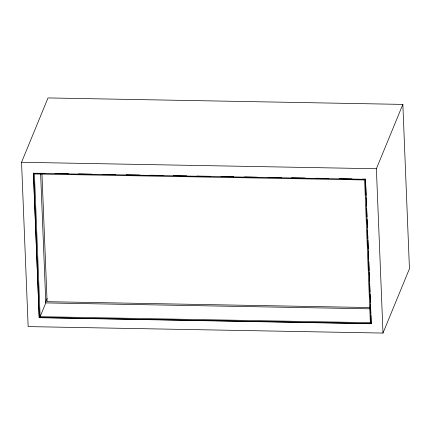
<?xml version="1.0" encoding="UTF-8"?>
<svg xmlns="http://www.w3.org/2000/svg" width="431" height="431" viewBox="0 0 431 431"><rect width="100%" height="100%" fill="white"/><g stroke="black" fill="none" stroke-linecap="round" stroke-linejoin="round"><path stroke-width="0.65" d="M21.55 162.277L48.013 97.934L402.85 104.399L409.45 268.723L382.987 333.066L28.15 326.601L21.55 162.277L376.387 168.742L402.85 104.399M370.951 315.492L371.193 323.746L39.21 317.695L33.408 173.278L44.91 173.294M39.21 317.695L33.489 173.084M45.357 302.745L47.13 298.441M40.142 316.683L34.41 173.941L364.621 179.953L370.353 322.695L40.142 316.683L45.805 302.912L40.638 174.243M371.193 323.746L365.472 179.129L362.783 179.08M54.99 173.477L68.432 173.72M78.512 173.903L91.954 174.151M102.707 174.345L115.476 174.577M126.229 174.77L139.671 175.018M149.751 175.201L163.193 175.444M173.273 175.632L186.715 175.875M196.795 176.058L210.231 176.301M220.984 176.5L233.753 176.732M244.506 176.925L257.275 177.157M268.028 177.356L281.47 177.599M291.55 177.782L304.992 178.03M315.745 178.224L328.514 178.456M339.262 178.655L352.035 178.887M33.408 173.278L365.396 179.323M369.927 307.562L47.087 301.678L41.969 174.199M45.805 302.912L369.965 308.817M39.286 317.507L371.274 323.552M376.387 168.742L382.987 333.066M365.472 179.129L365.714 185.174M365.768 186.521L366.124 195.254M366.231 197.937L366.555 205.996M366.662 208.685L366.986 216.745M367.093 219.433L367.417 227.493M367.524 230.181L367.848 238.241M367.929 240.256L368.279 248.989M368.36 251.004L368.71 259.737M368.791 261.752L369.141 270.485M369.222 272.5L369.577 281.233M369.658 283.248L370.008 291.981M370.089 293.996L370.439 302.729M370.52 304.744L370.87 313.477"/></g></svg>
